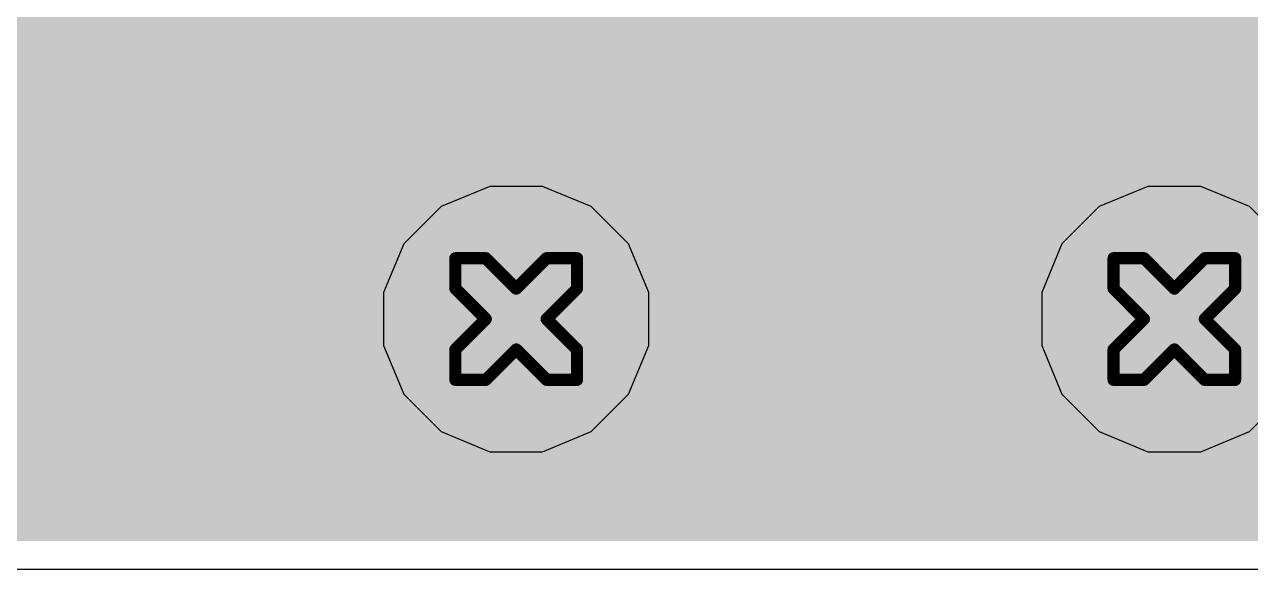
# Model space of a CAD drawing. Header units: inches. Extents: x -11 to 5379, y 0 to 5429.
# Drawn here: x 200.15 to 205.27, y 37.06 to 39.34 of the extents above; entities that cross this region are included whole.
import ezdxf

# ---------------------------------------------------------------- set-up
doc = ezdxf.new("R2010")
doc.units = ezdxf.units.IN
for name, color, linetype in [('Bottom Layer', 5, 'Continuous'), ('Drill Drawing', 1, 'Continuous'), ('GND', 16, 'Continuous'), ('PWR', 76, 'Continuous'), ('Top Layer', 1, 'Continuous'), ('Top Paste', 8, 'Continuous'), ('Top Solder', 216, 'Continuous'), ('Via Holes', 16, 'Continuous')]:
    doc.layers.add(name, color=color, linetype=linetype)

# ---------------------------------------------------------------- blocks, each defined once
blk = doc.blocks.new('QFN_64_EP_9_9__155')
at = {"layer": 'Top Layer'}
blk.add_hatch(color=1, dxfattribs=at).paths.add_polyline_path([(3.575, -3.575), (-3.575, -3.575), (-3.575, 3.575), (3.575, 3.575)])
at = {"layer": 'Top Paste'}
blk.add_hatch(color=8, dxfattribs=at).paths.add_polyline_path([(3.575, -3.575), (-3.575, -3.575), (-3.575, 3.575), (3.575, 3.575)])
at = {"layer": 'Top Solder'}
blk.add_hatch(color=216, dxfattribs=at).paths.add_polyline_path([(3.6766, -3.6766), (-3.6766, -3.6766), (-3.6766, 3.6766), (3.6766, 3.6766)])

msp = doc.modelspace()

# ---------------------------------------------------------------- hatches: boundary and pattern name
at = {"layer": 'Bottom Layer'}
h = msp.add_hatch(color=5, dxfattribs=at)
edge = h.paths.add_edge_path()
edge.add_arc((202.2067, 38.107), 0.3, 0, 360)
h = msp.add_hatch(color=5, dxfattribs=at)
edge = h.paths.add_edge_path()
edge.add_arc((204.9567, 38.107), 0.3, 0, 360)
at = {"layer": 'GND'}
h = msp.add_hatch(color=16, dxfattribs=at)
edge = h.paths.add_edge_path()
edge.add_arc((202.2067, 38.107), 0.3, 0, 360)
h = msp.add_hatch(color=16, dxfattribs=at)
edge = h.paths.add_edge_path()
edge.add_arc((204.9567, 38.107), 0.3, 0, 360)
at = {"layer": 'PWR'}
h = msp.add_hatch(color=76, dxfattribs=at)
edge = h.paths.add_edge_path()
edge.add_arc((202.2067, 38.107), 0.3, 0, 360)
h = msp.add_hatch(color=76, dxfattribs=at)
edge = h.paths.add_edge_path()
edge.add_arc((204.9567, 38.107), 0.3, 0, 360)
at = {"layer": 'Top Layer'}
h = msp.add_hatch(color=1, dxfattribs=at)
edge = h.paths.add_edge_path()
edge.add_arc((202.2067, 38.107), 0.3, 0, 360)
h = msp.add_hatch(color=1, dxfattribs=at)
edge = h.paths.add_edge_path()
edge.add_arc((204.9567, 38.107), 0.3, 0, 360)
at = {"layer": 'Via Holes'}
h = msp.add_hatch(color=7, dxfattribs=at)
edge = h.paths.add_edge_path()
edge.add_arc((202.2067, 38.107), 0.15, 0, 360)
h = msp.add_hatch(color=7, dxfattribs=at)
edge = h.paths.add_edge_path()
edge.add_arc((204.9567, 38.107), 0.15, 0, 360)

# ---------------------------------------------------------------- linework, layer by layer
at = {"layer": 'Drill Drawing'}
for points in [[(201.9527, 38.234, 0.0508, 0.0508, 0), (201.9527, 38.361, 0.0508, 0.0508, 0)], [(201.9527, 38.361, 0.0508, 0.0508, 0), (202.0797, 38.361, 0.0508, 0.0508, 0)], [(202.0797, 38.361, 0.0508, 0.0508, 0), (202.2067, 38.234, 0.0508, 0.0508, 0)], [(202.2067, 38.234, 0.0508, 0.0508, 0), (202.3337, 38.361, 0.0508, 0.0508, 0)], [(202.3337, 38.361, 0.0508, 0.0508, 0), (202.4607, 38.361, 0.0508, 0.0508, 0)], [(202.4607, 38.234, 0.0508, 0.0508, 0), (202.4607, 38.361, 0.0508, 0.0508, 0)], [(204.7027, 38.234, 0.0508, 0.0508, 0), (204.7027, 38.361, 0.0508, 0.0508, 0)], [(204.7027, 38.361, 0.0508, 0.0508, 0), (204.8297, 38.361, 0.0508, 0.0508, 0)], [(204.8297, 38.361, 0.0508, 0.0508, 0), (204.9567, 38.234, 0.0508, 0.0508, 0)], [(204.9567, 38.234, 0.0508, 0.0508, 0), (205.0837, 38.361, 0.0508, 0.0508, 0)], [(205.0837, 38.361, 0.0508, 0.0508, 0), (205.2107, 38.361, 0.0508, 0.0508, 0)], [(205.2107, 38.234, 0.0508, 0.0508, 0), (205.2107, 38.361, 0.0508, 0.0508, 0)], [(201.9527, 38.234, 0.0508, 0.0508, 0), (202.0797, 38.107, 0.0508, 0.0508, 0)], [(202.3337, 38.107, 0.0508, 0.0508, 0), (202.4607, 38.234, 0.0508, 0.0508, 0)], [(204.7027, 38.234, 0.0508, 0.0508, 0), (204.8297, 38.107, 0.0508, 0.0508, 0)], [(205.0837, 38.107, 0.0508, 0.0508, 0), (205.2107, 38.234, 0.0508, 0.0508, 0)], [(201.9527, 37.98, 0.0508, 0.0508, 0), (202.0797, 38.107, 0.0508, 0.0508, 0)], [(202.3337, 38.107, 0.0508, 0.0508, 0), (202.4607, 37.98, 0.0508, 0.0508, 0)], [(204.7027, 37.98, 0.0508, 0.0508, 0), (204.8297, 38.107, 0.0508, 0.0508, 0)], [(205.0837, 38.107, 0.0508, 0.0508, 0), (205.2107, 37.98, 0.0508, 0.0508, 0)], [(201.9527, 37.853, 0.0508, 0.0508, 0), (201.9527, 37.98, 0.0508, 0.0508, 0)], [(202.0797, 37.853, 0.0508, 0.0508, 0), (202.2067, 37.98, 0.0508, 0.0508, 0)], [(202.2067, 37.98, 0.0508, 0.0508, 0), (202.3337, 37.853, 0.0508, 0.0508, 0)], [(202.4607, 37.853, 0.0508, 0.0508, 0), (202.4607, 37.98, 0.0508, 0.0508, 0)], [(204.7027, 37.853, 0.0508, 0.0508, 0), (204.7027, 37.98, 0.0508, 0.0508, 0)], [(204.8297, 37.853, 0.0508, 0.0508, 0), (204.9567, 37.98, 0.0508, 0.0508, 0)], [(204.9567, 37.98, 0.0508, 0.0508, 0), (205.0837, 37.853, 0.0508, 0.0508, 0)], [(205.2107, 37.853, 0.0508, 0.0508, 0), (205.2107, 37.98, 0.0508, 0.0508, 0)], [(201.9527, 37.853, 0.0508, 0.0508, 0), (202.0797, 37.853, 0.0508, 0.0508, 0)], [(202.3337, 37.853, 0.0508, 0.0508, 0), (202.4607, 37.853, 0.0508, 0.0508, 0)], [(204.7027, 37.853, 0.0508, 0.0508, 0), (204.8297, 37.853, 0.0508, 0.0508, 0)], [(205.0837, 37.853, 0.0508, 0.0508, 0), (205.2107, 37.853, 0.0508, 0.0508, 0)]]:
    msp.add_lwpolyline(points, format="xyseb", dxfattribs=at)
for points in [[(201.94, 38.361, 0.0254, 0.0254, 1), (201.9654, 38.361, 0.0254, 0.0254, 1)], [(201.94, 38.361, 0.0254, 0.0254, 1), (201.9654, 38.361, 0.0254, 0.0254, 1)], [(202.067, 38.361, 0.0254, 0.0254, 1), (202.0924, 38.361, 0.0254, 0.0254, 1)], [(202.067, 38.361, 0.0254, 0.0254, 1), (202.0924, 38.361, 0.0254, 0.0254, 1)], [(202.321, 38.361, 0.0254, 0.0254, 1), (202.3464, 38.361, 0.0254, 0.0254, 1)], [(202.321, 38.361, 0.0254, 0.0254, 1), (202.3464, 38.361, 0.0254, 0.0254, 1)], [(202.448, 38.361, 0.0254, 0.0254, 1), (202.4734, 38.361, 0.0254, 0.0254, 1)], [(202.448, 38.361, 0.0254, 0.0254, 1), (202.4734, 38.361, 0.0254, 0.0254, 1)], [(204.69, 38.361, 0.0254, 0.0254, 1), (204.7154, 38.361, 0.0254, 0.0254, 1)], [(204.69, 38.361, 0.0254, 0.0254, 1), (204.7154, 38.361, 0.0254, 0.0254, 1)], [(204.817, 38.361, 0.0254, 0.0254, 1), (204.8424, 38.361, 0.0254, 0.0254, 1)], [(204.817, 38.361, 0.0254, 0.0254, 1), (204.8424, 38.361, 0.0254, 0.0254, 1)], [(205.071, 38.361, 0.0254, 0.0254, 1), (205.0964, 38.361, 0.0254, 0.0254, 1)], [(205.071, 38.361, 0.0254, 0.0254, 1), (205.0964, 38.361, 0.0254, 0.0254, 1)], [(205.198, 38.361, 0.0254, 0.0254, 1), (205.2234, 38.361, 0.0254, 0.0254, 1)], [(205.198, 38.361, 0.0254, 0.0254, 1), (205.2234, 38.361, 0.0254, 0.0254, 1)], [(201.94, 38.234, 0.0254, 0.0254, 1), (201.9654, 38.234, 0.0254, 0.0254, 1)], [(201.94, 38.234, 0.0254, 0.0254, 1), (201.9654, 38.234, 0.0254, 0.0254, 1)], [(202.194, 38.234, 0.0254, 0.0254, 1), (202.2194, 38.234, 0.0254, 0.0254, 1)], [(202.194, 38.234, 0.0254, 0.0254, 1), (202.2194, 38.234, 0.0254, 0.0254, 1)], [(202.448, 38.234, 0.0254, 0.0254, 1), (202.4734, 38.234, 0.0254, 0.0254, 1)], [(202.448, 38.234, 0.0254, 0.0254, 1), (202.4734, 38.234, 0.0254, 0.0254, 1)], [(204.69, 38.234, 0.0254, 0.0254, 1), (204.7154, 38.234, 0.0254, 0.0254, 1)], [(204.69, 38.234, 0.0254, 0.0254, 1), (204.7154, 38.234, 0.0254, 0.0254, 1)], [(204.944, 38.234, 0.0254, 0.0254, 1), (204.9694, 38.234, 0.0254, 0.0254, 1)], [(204.944, 38.234, 0.0254, 0.0254, 1), (204.9694, 38.234, 0.0254, 0.0254, 1)], [(205.198, 38.234, 0.0254, 0.0254, 1), (205.2234, 38.234, 0.0254, 0.0254, 1)], [(205.198, 38.234, 0.0254, 0.0254, 1), (205.2234, 38.234, 0.0254, 0.0254, 1)], [(202.067, 38.107, 0.0254, 0.0254, 1), (202.0924, 38.107, 0.0254, 0.0254, 1)], [(202.067, 38.107, 0.0254, 0.0254, 1), (202.0924, 38.107, 0.0254, 0.0254, 1)], [(202.321, 38.107, 0.0254, 0.0254, 1), (202.3464, 38.107, 0.0254, 0.0254, 1)], [(202.321, 38.107, 0.0254, 0.0254, 1), (202.3464, 38.107, 0.0254, 0.0254, 1)], [(204.817, 38.107, 0.0254, 0.0254, 1), (204.8424, 38.107, 0.0254, 0.0254, 1)], [(204.817, 38.107, 0.0254, 0.0254, 1), (204.8424, 38.107, 0.0254, 0.0254, 1)], [(205.071, 38.107, 0.0254, 0.0254, 1), (205.0964, 38.107, 0.0254, 0.0254, 1)], [(205.071, 38.107, 0.0254, 0.0254, 1), (205.0964, 38.107, 0.0254, 0.0254, 1)], [(201.94, 37.98, 0.0254, 0.0254, 1), (201.9654, 37.98, 0.0254, 0.0254, 1)], [(201.94, 37.98, 0.0254, 0.0254, 1), (201.9654, 37.98, 0.0254, 0.0254, 1)], [(202.194, 37.98, 0.0254, 0.0254, 1), (202.2194, 37.98, 0.0254, 0.0254, 1)], [(202.194, 37.98, 0.0254, 0.0254, 1), (202.2194, 37.98, 0.0254, 0.0254, 1)], [(202.448, 37.98, 0.0254, 0.0254, 1), (202.4734, 37.98, 0.0254, 0.0254, 1)], [(202.448, 37.98, 0.0254, 0.0254, 1), (202.4734, 37.98, 0.0254, 0.0254, 1)], [(204.69, 37.98, 0.0254, 0.0254, 1), (204.7154, 37.98, 0.0254, 0.0254, 1)], [(204.69, 37.98, 0.0254, 0.0254, 1), (204.7154, 37.98, 0.0254, 0.0254, 1)], [(204.944, 37.98, 0.0254, 0.0254, 1), (204.9694, 37.98, 0.0254, 0.0254, 1)], [(204.944, 37.98, 0.0254, 0.0254, 1), (204.9694, 37.98, 0.0254, 0.0254, 1)], [(205.198, 37.98, 0.0254, 0.0254, 1), (205.2234, 37.98, 0.0254, 0.0254, 1)], [(205.198, 37.98, 0.0254, 0.0254, 1), (205.2234, 37.98, 0.0254, 0.0254, 1)], [(201.94, 37.853, 0.0254, 0.0254, 1), (201.9654, 37.853, 0.0254, 0.0254, 1)], [(201.94, 37.853, 0.0254, 0.0254, 1), (201.9654, 37.853, 0.0254, 0.0254, 1)], [(202.067, 37.853, 0.0254, 0.0254, 1), (202.0924, 37.853, 0.0254, 0.0254, 1)], [(202.067, 37.853, 0.0254, 0.0254, 1), (202.0924, 37.853, 0.0254, 0.0254, 1)], [(202.321, 37.853, 0.0254, 0.0254, 1), (202.3464, 37.853, 0.0254, 0.0254, 1)], [(202.321, 37.853, 0.0254, 0.0254, 1), (202.3464, 37.853, 0.0254, 0.0254, 1)], [(202.448, 37.853, 0.0254, 0.0254, 1), (202.4734, 37.853, 0.0254, 0.0254, 1)], [(202.448, 37.853, 0.0254, 0.0254, 1), (202.4734, 37.853, 0.0254, 0.0254, 1)], [(204.69, 37.853, 0.0254, 0.0254, 1), (204.7154, 37.853, 0.0254, 0.0254, 1)], [(204.69, 37.853, 0.0254, 0.0254, 1), (204.7154, 37.853, 0.0254, 0.0254, 1)], [(204.817, 37.853, 0.0254, 0.0254, 1), (204.8424, 37.853, 0.0254, 0.0254, 1)], [(204.817, 37.853, 0.0254, 0.0254, 1), (204.8424, 37.853, 0.0254, 0.0254, 1)], [(205.071, 37.853, 0.0254, 0.0254, 1), (205.0964, 37.853, 0.0254, 0.0254, 1)], [(205.071, 37.853, 0.0254, 0.0254, 1), (205.0964, 37.853, 0.0254, 0.0254, 1)], [(205.198, 37.853, 0.0254, 0.0254, 1), (205.2234, 37.853, 0.0254, 0.0254, 1)], [(205.198, 37.853, 0.0254, 0.0254, 1), (205.2234, 37.853, 0.0254, 0.0254, 1)]]:
    msp.add_lwpolyline(points, format="xyseb", close=True, dxfattribs=at)
at = {"layer": 'PWR'}
for p, q in [((202.0965, 38.661), (201.8929, 38.5766)), ((202.3169, 38.661), (202.0965, 38.661)), ((202.5205, 38.5766), (202.3169, 38.661)), ((204.8465, 38.661), (204.6429, 38.5766)), ((205.0669, 38.661), (204.8465, 38.661)), ((205.2705, 38.5766), (205.0669, 38.661)), ((201.8929, 38.5766), (201.7371, 38.4208)), ((202.6764, 38.4208), (202.5205, 38.5766)), ((204.6429, 38.5766), (204.4871, 38.4208)), ((205.4264, 38.4208), (205.2705, 38.5766)), ((201.7371, 38.4208), (201.6527, 38.2172)), ((202.7607, 38.2172), (202.6764, 38.4208)), ((204.4871, 38.4208), (204.4027, 38.2172)), ((201.6527, 38.2172), (201.6527, 37.9968)), ((202.7607, 37.9968), (202.7607, 38.2172)), ((204.4027, 38.2172), (204.4027, 37.9968)), ((201.6527, 37.9968), (201.7371, 37.7932)), ((202.6764, 37.7932), (202.7607, 37.9968)), ((204.4027, 37.9968), (204.4871, 37.7932)), ((201.7371, 37.7932), (201.8929, 37.6373)), ((202.5205, 37.6373), (202.6764, 37.7932)), ((204.4871, 37.7932), (204.6429, 37.6373)), ((205.2705, 37.6373), (205.4264, 37.7932)), ((201.8929, 37.6373), (202.0965, 37.553)), ((202.3169, 37.553), (202.5205, 37.6373)), ((204.6429, 37.6373), (204.8465, 37.553)), ((205.0669, 37.553), (205.2705, 37.6373)), ((202.0965, 37.553), (202.3169, 37.553)), ((204.8465, 37.553), (205.0669, 37.553))]:
    msp.add_line(p, q, dxfattribs=at)
at = {"layer": 'Top Layer'}
msp.add_line((205.9717, 37.061), (198.5265, 37.061), dxfattribs=at)

# ---------------------------------------------------------------- block references
at = {"rotation": 180}
msp.add_blockref('QFN_64_EP_9_9__155', (202.2067, 40.857), dxfattribs=at)

doc.saveas('drawing.dxf')
